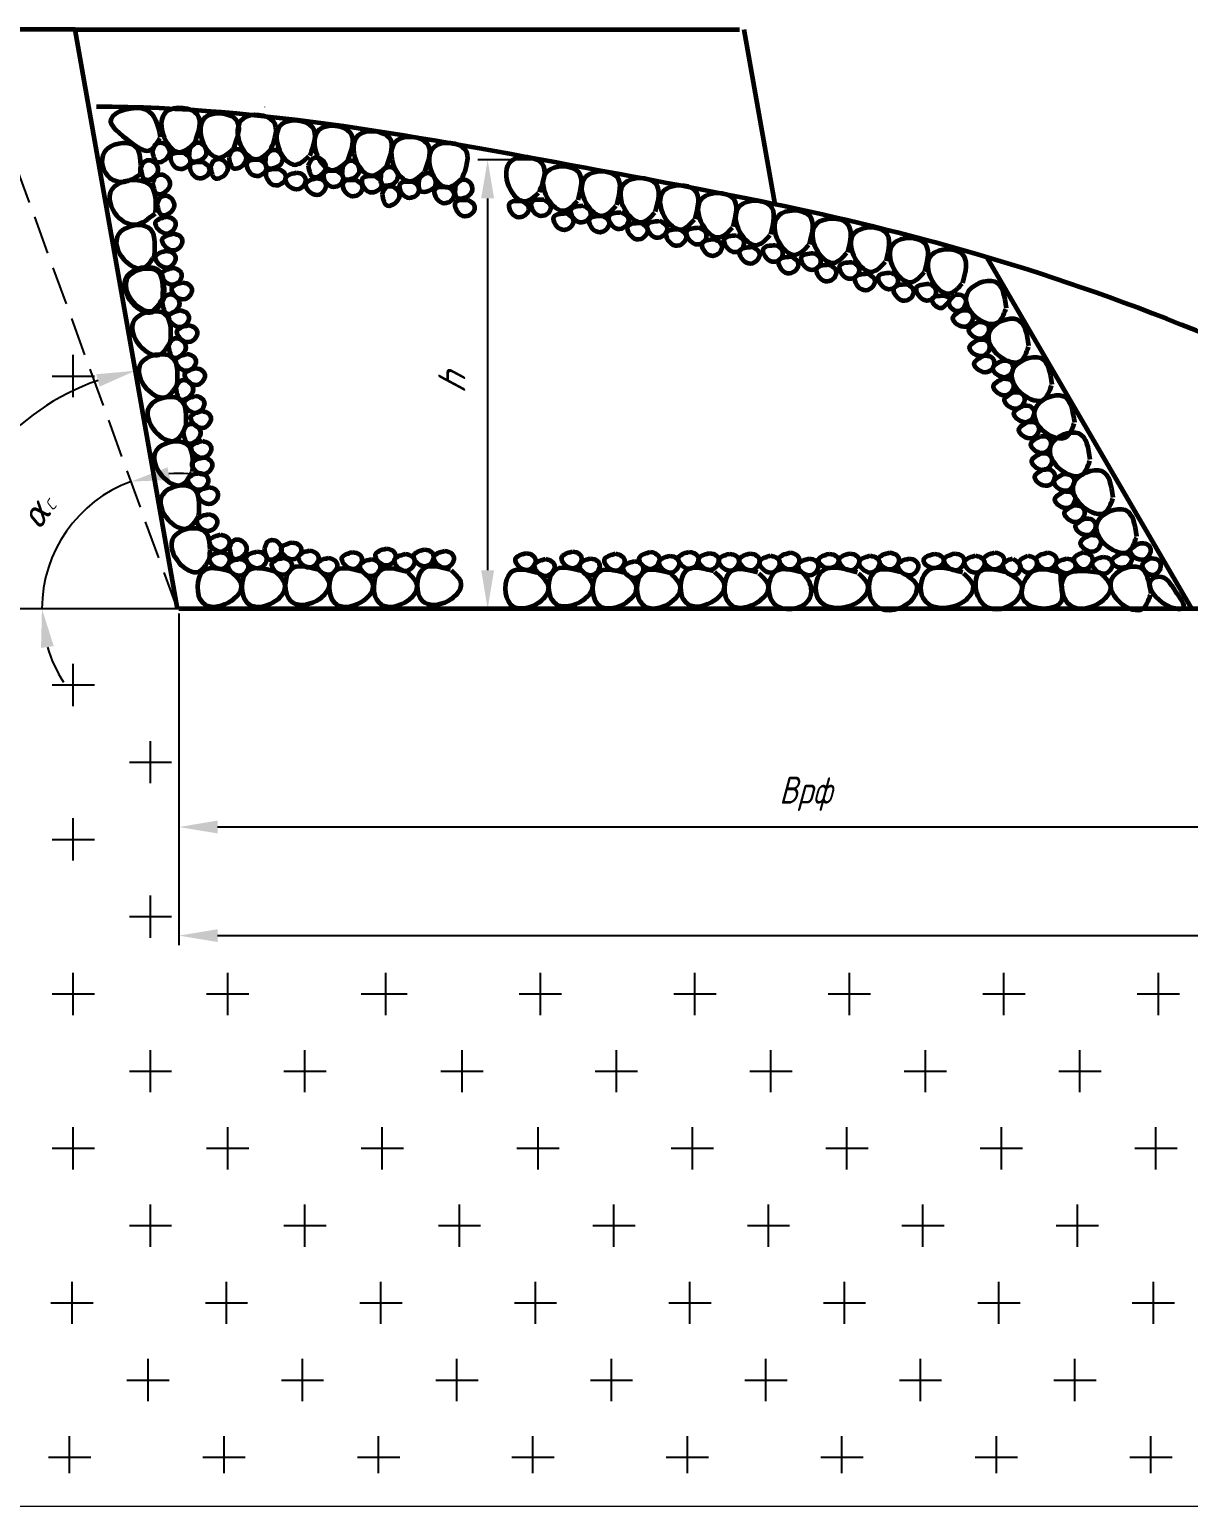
# Model space of a CAD drawing. Header units: millimetres. Extents: x 0 to 594, y 0 to 841.
# Drawn here: x 136.2 to 286.3, y 549.2 to 740.5 of the extents above; entities that cross this region are included whole.
import ezdxf

# ---------------------------------------------------------------- set-up
doc = ezdxf.new("R2010")
doc.units = ezdxf.units.MM
doc.linetypes.add('gost5', pattern=[7, 5, -2, 0])
doc.styles.add('Такие дела', font='GOST_A.TTF', dxfattribs={"oblique": 15})

msp = doc.modelspace()

# ---------------------------------------------------------------- linework, layer by layer
at = {"color": 0, "lineweight": 60}
for p, q in [((142.13, 740.47), (82.05, 740.47)), ((142.13, 740.47), (228.13, 740.47)), ((155.36, 665.47), (142.13, 740.47)), ((232.75, 717.8), (228.76, 740.47)), ((286.69, 665.47), (260.15, 711)), ((463.76, 665.47), (155.57, 665.47))]:
    msp.add_line(p, q, dxfattribs=at)
at = {"color": 0}
for p, q in [((141.51, 740.47), (92.2, 740.47)), ((202.54, 723.6), (194.28, 723.6)), ((195.53, 718.6), (195.53, 670.47)), ((141.88, 692.87), (141.88, 698.34)), ((139.15, 695.61), (144.62, 695.61)), ((182.65, 665.47), (92.2, 665.47)), ((183.28, 665.47), (155.36, 665.47)), ((155.57, 664.85), (155.57, 635.96)), ((155.57, 664.22), (155.57, 621.9)), ((202.54, 665.47), (194.28, 665.47)), ((141.88, 652.87), (141.88, 658.34)), ((139.15, 655.61), (144.62, 655.61)), ((151.88, 642.87), (151.88, 648.34)), ((149.15, 645.61), (154.62, 645.61)), ((141.88, 632.87), (141.88, 638.34)), ((141.88, 632.87), (141.88, 638.34)), ((349.69, 637.21), (160.57, 637.21)), ((139.15, 635.61), (144.62, 635.61)), ((151.88, 622.87), (151.88, 628.34)), ((149.15, 625.61), (154.62, 625.61)), ((160.57, 623.15), (458.76, 623.15)), ((141.88, 612.87), (141.88, 618.34)), ((161.88, 612.87), (161.88, 618.34)), ((182.37, 612.87), (182.37, 618.34)), ((202.37, 612.87), (202.37, 618.34)), ((222.37, 612.87), (222.37, 618.34)), ((242.37, 612.87), (242.37, 618.34)), ((262.37, 612.87), (262.37, 618.34)), ((282.37, 612.87), (282.37, 618.34)), ((139.15, 615.61), (144.62, 615.61)), ((159.15, 615.61), (164.62, 615.61)), ((179.15, 615.61), (184.62, 615.61)), ((179.63, 615.61), (185.11, 615.61)), ((199.63, 615.61), (205.11, 615.61)), ((219.63, 615.61), (225.11, 615.61)), ((239.63, 615.61), (245.11, 615.61)), ((259.63, 615.61), (265.11, 615.61)), ((279.63, 615.61), (285.11, 615.61)), ((151.88, 602.87), (151.88, 608.34)), ((171.88, 602.87), (171.88, 608.34)), ((171.88, 602.87), (171.88, 608.34)), ((192.21, 602.87), (192.21, 608.34)), ((212.21, 602.87), (212.21, 608.34)), ((232.21, 602.87), (232.21, 608.34)), ((252.21, 602.87), (252.21, 608.34)), ((272.21, 602.87), (272.21, 608.34)), ((149.15, 605.61), (154.62, 605.61)), ((169.15, 605.61), (174.62, 605.61)), ((169.15, 605.61), (174.62, 605.61)), ((189.47, 605.61), (194.94, 605.61)), ((209.47, 605.61), (214.94, 605.61)), ((229.47, 605.61), (234.94, 605.61)), ((249.47, 605.61), (254.94, 605.61)), ((269.47, 605.61), (274.94, 605.61)), ((141.88, 592.87), (141.88, 598.34)), ((161.88, 592.87), (161.88, 598.34)), ((161.88, 592.87), (161.88, 598.34)), ((181.88, 592.87), (181.88, 598.34)), ((202.05, 592.87), (202.05, 598.34)), ((222.05, 592.87), (222.05, 598.34)), ((242.05, 592.87), (242.05, 598.34)), ((262.05, 592.87), (262.05, 598.34)), ((282.05, 592.87), (282.05, 598.34)), ((139.15, 595.61), (144.62, 595.61)), ((159.15, 595.61), (164.62, 595.61)), ((159.15, 595.61), (164.62, 595.61)), ((179.15, 595.61), (184.62, 595.61)), ((199.31, 595.61), (204.78, 595.61)), ((219.31, 595.61), (224.78, 595.61)), ((239.31, 595.61), (244.78, 595.61)), ((259.31, 595.61), (264.78, 595.61)), ((279.31, 595.61), (284.78, 595.61)), ((151.88, 582.87), (151.88, 588.34)), ((171.88, 582.87), (171.88, 588.34)), ((191.88, 582.87), (191.88, 588.34)), ((211.88, 582.87), (211.88, 588.34)), ((231.88, 582.87), (231.88, 588.34)), ((251.88, 582.87), (251.88, 588.34)), ((271.88, 582.87), (271.88, 588.34)), ((149.15, 585.61), (154.62, 585.61)), ((169.15, 585.61), (174.62, 585.61)), ((189.15, 585.61), (194.62, 585.61)), ((209.15, 585.61), (214.62, 585.61)), ((229.15, 585.61), (234.62, 585.61)), ((249.15, 585.61), (254.62, 585.61)), ((269.15, 585.61), (274.62, 585.61)), ((141.72, 572.87), (141.72, 578.34)), ((161.72, 572.87), (161.72, 578.34)), ((181.72, 572.87), (181.72, 578.34)), ((201.72, 572.87), (201.72, 578.34)), ((221.72, 572.87), (221.72, 578.34)), ((241.72, 572.87), (241.72, 578.34)), ((261.72, 572.87), (261.72, 578.34)), ((281.72, 572.87), (281.72, 578.34)), ((138.99, 575.61), (144.46, 575.61)), ((158.99, 575.61), (164.46, 575.61)), ((178.99, 575.61), (184.46, 575.61)), ((198.99, 575.61), (204.46, 575.61)), ((218.99, 575.61), (224.46, 575.61)), ((238.99, 575.61), (244.46, 575.61)), ((258.99, 575.61), (264.46, 575.61)), ((278.99, 575.61), (284.46, 575.61)), ((151.56, 562.87), (151.56, 568.34)), ((171.56, 562.87), (171.56, 568.34)), ((191.56, 562.87), (191.56, 568.34)), ((211.56, 562.87), (211.56, 568.34)), ((231.56, 562.87), (231.56, 568.34)), ((251.56, 562.87), (251.56, 568.34)), ((271.56, 562.87), (271.56, 568.34)), ((148.83, 565.61), (154.3, 565.61)), ((168.83, 565.61), (174.3, 565.61)), ((188.83, 565.61), (194.3, 565.61)), ((208.83, 565.61), (214.3, 565.61)), ((228.83, 565.61), (234.3, 565.61)), ((248.83, 565.61), (254.3, 565.61)), ((268.83, 565.61), (274.3, 565.61)), ((141.4, 553.57), (141.4, 558.34)), ((161.4, 553.57), (161.4, 558.34)), ((181.4, 553.57), (181.4, 558.34)), ((201.4, 553.57), (201.4, 558.34)), ((221.4, 553.57), (221.4, 558.34)), ((241.4, 553.57), (241.4, 558.34)), ((261.4, 553.57), (261.4, 558.34)), ((281.4, 553.57), (281.4, 558.34)), ((138.66, 555.61), (144.14, 555.61)), ((158.66, 555.61), (164.14, 555.61)), ((178.66, 555.61), (184.14, 555.61)), ((198.66, 555.61), (204.14, 555.61)), ((218.66, 555.61), (224.14, 555.61)), ((238.66, 555.61), (244.14, 555.61)), ((258.66, 555.61), (264.14, 555.61)), ((278.66, 555.61), (284.14, 555.61))]:
    msp.add_line(p, q, dxfattribs=at)
at = {"color": 0, "linetype": 'gost5'}
msp.add_line((155.36, 665.47), (128.06, 740.47), dxfattribs=at)
at = {"color": 0, "lineweight": 20}
for p, q in [((146.36, 730.43), (146.36, 730.47)), ((156.52, 730.43), (156.52, 730.47)), ((166.68, 730.43), (166.68, 730.47)), ((155.36, 665.47), (121.74, 665.47)), ((155.36, 665.47), (355.36, 665.47)), ((316.46, 549.24), (82.1, 549.24))]:
    msp.add_line(p, q, dxfattribs=at)
at = {"color": 0}
for radius, start, end in [(31.3, 109.1633, 170.8367), (17.53, 77.2033, 93.6017), (17.53, 110, 180), (17.53, 196.3983, 212.7967)]:
    msp.add_arc((155.36, 665.47), radius, start, end, dxfattribs=at)
at = {"color": 0, "lineweight": 60}
for points in [[(153.19, 726.53), (151.31, 730.06), (146.73, 728.84), (149.22, 725.99), (151.73, 724.81), (153.11, 726.41)], [(157.6, 725.79), (157.95, 729.46), (153.96, 729.84), (153.65, 726.48), (155.69, 724.6), (157.49, 725.7)], [(162.66, 725.08), (163, 728.75), (159.02, 729.12), (158.71, 725.77), (160.75, 723.88), (162.54, 724.98)], [(167.46, 724.88), (167.81, 728.55), (163.83, 728.93), (163.51, 725.57), (165.56, 723.69), (167.35, 724.79)], [(172.52, 724.17), (172.86, 727.84), (168.88, 728.21), (168.57, 724.86), (170.61, 722.97), (172.4, 724.07)], [(177.41, 723.48), (177.75, 727.14), (173.77, 727.52), (173.46, 724.16), (175.5, 722.28), (177.3, 723.38)], [(182.46, 722.76), (182.81, 726.43), (178.83, 726.8), (178.51, 723.45), (180.56, 721.56), (182.35, 722.67)], [(187.38, 722.03), (187.72, 725.7), (183.74, 726.07), (183.42, 722.72), (185.47, 720.84), (187.26, 721.94)], [(150.58, 721.82), (149.79, 725.43), (145.88, 724.57), (146.6, 721.28), (148.47, 720.77), (150.49, 721.7)], [(152.15, 724.77), (152.8, 723.27), (154.34, 724.55), (153.12, 725.84), (152.54, 725.58), (152.15, 724.77)], [(157, 725.07), (157.16, 723.45), (159.03, 724.21), (158.25, 725.81), (157.62, 725.73), (157, 725.07)], [(162.06, 723.94), (162.71, 722.44), (164.26, 723.73), (163.03, 725.02), (162.45, 724.75), (162.06, 723.94)], [(166.86, 724.16), (167.03, 722.54), (168.89, 723.29), (168.11, 724.89), (167.49, 724.82), (166.86, 724.16)], [(192.27, 721.25), (192.61, 724.92), (188.63, 725.29), (188.32, 721.93), (190.36, 720.05), (192.16, 721.15)], [(150.65, 722.5), (151.3, 721), (152.85, 722.28), (151.62, 723.57), (151.05, 723.31), (150.65, 722.5)], [(156.16, 724.53), (154.56, 724.19), (155.51, 722.42), (157.02, 723.36), (156.87, 723.97), (156.16, 724.53)], [(158.66, 723.32), (157.06, 722.99), (158, 721.21), (159.51, 722.15), (159.37, 722.77), (158.66, 723.32)], [(159.68, 722.65), (160.33, 721.15), (161.88, 722.44), (160.65, 723.73), (160.08, 723.46), (159.68, 722.65)], [(166.02, 723.62), (164.42, 723.28), (165.37, 721.51), (166.88, 722.45), (166.74, 723.06), (166.02, 723.62)], [(172.35, 722.84), (173, 721.34), (174.55, 722.63), (173.32, 723.92), (172.75, 723.65), (172.35, 722.84)], [(176.81, 722.76), (176.97, 721.13), (178.84, 721.89), (178.06, 723.49), (177.43, 723.41), (176.81, 722.76)], [(202.24, 719.43), (202.58, 723.1), (198.6, 723.47), (198.29, 720.11), (200.33, 718.23), (202.13, 719.33)], [(207.25, 718.41), (207.21, 722.1), (203.21, 722.05), (203.25, 718.68), (205.48, 717.02), (207.15, 718.31)], [(152.55, 716.8), (151.77, 720.4), (146.83, 719.7), (147.54, 716.34), (149.9, 715.24), (152.47, 716.67)], [(152.2, 720.64), (152.85, 719.14), (154.4, 720.43), (153.17, 721.71), (152.59, 721.45), (152.2, 720.64)], [(168.52, 722.41), (166.92, 722.08), (167.87, 720.3), (169.38, 721.24), (169.23, 721.86), (168.52, 722.41)], [(170.78, 721.96), (169.35, 721.16), (170.8, 719.75), (171.95, 721.11), (171.63, 721.65), (170.78, 721.96)], [(173.41, 721.24), (171.99, 720.44), (173.43, 719.03), (174.58, 720.39), (174.26, 720.93), (173.41, 721.24)], [(175.97, 722.21), (174.37, 721.88), (175.32, 720.1), (176.82, 721.04), (176.68, 721.66), (175.97, 722.21)], [(178.47, 721), (176.86, 720.67), (177.81, 718.89), (179.32, 719.84), (179.18, 720.45), (178.47, 721)], [(180.93, 721.5), (179.33, 721.17), (180.28, 719.39), (181.79, 720.33), (181.64, 720.95), (180.93, 721.5)], [(181.79, 721.96), (181.96, 720.33), (183.83, 721.09), (183.04, 722.69), (182.42, 722.61), (181.79, 721.96)], [(186.7, 721.15), (186.86, 719.52), (188.73, 720.28), (187.95, 721.88), (187.32, 721.8), (186.7, 721.15)], [(191.42, 720.29), (191.59, 718.67), (193.46, 719.42), (192.68, 721.02), (192.05, 720.94), (191.42, 720.29)], [(212.25, 717.76), (212.21, 721.44), (208.21, 721.39), (208.25, 718.02), (210.48, 716.37), (212.14, 717.65)], [(217.27, 716.91), (217.23, 720.59), (213.23, 720.55), (213.27, 717.18), (215.5, 715.52), (217.17, 716.8)], [(181.91, 719.14), (182.56, 717.64), (184.11, 718.93), (182.88, 720.21), (182.31, 719.95), (181.91, 719.14)], [(185.8, 720.8), (184.2, 720.47), (185.15, 718.69), (186.66, 719.63), (186.51, 720.25), (185.8, 720.8)], [(190.33, 720.11), (188.73, 719.78), (189.67, 718), (191.18, 718.94), (191.04, 719.56), (190.33, 720.11)], [(222.4, 715.98), (222.35, 719.66), (218.36, 719.61), (218.39, 716.25), (220.62, 714.59), (222.29, 715.87)], [(227.32, 714.96), (227.28, 718.65), (223.28, 718.6), (223.32, 715.23), (225.55, 713.57), (227.22, 714.86)], [(152.76, 717.9), (153.42, 716.4), (154.96, 717.69), (153.74, 718.98), (153.16, 718.71), (152.76, 717.9)], [(192.98, 718.42), (191.38, 718.08), (192.33, 716.31), (193.84, 717.25), (193.7, 717.86), (192.98, 718.42)], [(199.98, 718.29), (198.38, 717.95), (199.33, 716.18), (200.84, 717.12), (200.7, 717.73), (199.98, 718.29)], [(202.83, 718.47), (201.23, 718.13), (202.18, 716.35), (203.69, 717.3), (203.54, 717.91), (202.83, 718.47)], [(207.89, 717.67), (206.34, 717.17), (207.46, 715.5), (208.87, 716.6), (208.66, 717.19), (207.89, 717.67)], [(232.19, 713.96), (232.14, 717.65), (228.15, 717.6), (228.19, 714.23), (230.41, 712.57), (232.08, 713.85)], [(237.21, 712.7), (237.17, 716.39), (233.17, 716.34), (233.21, 712.97), (235.44, 711.32), (237.11, 712.6)], [(152.42, 711.23), (151.64, 714.83), (147.73, 713.98), (148.45, 710.68), (150.95, 709.6), (152.34, 711.1)], [(153.96, 716.25), (152.53, 715.45), (153.98, 714.04), (155.13, 715.4), (154.81, 715.94), (153.96, 716.25)], [(205.66, 716.69), (204.1, 716.19), (205.23, 714.52), (206.63, 715.62), (206.42, 716.21), (205.66, 716.69)], [(210.28, 716.39), (208.72, 715.89), (209.85, 714.22), (211.25, 715.32), (211.05, 715.92), (210.28, 716.39)], [(212.8, 716.81), (211.25, 716.31), (212.37, 714.64), (213.78, 715.74), (213.57, 716.33), (212.8, 716.81)], [(215.24, 715.46), (213.69, 714.96), (214.82, 713.3), (216.22, 714.39), (216.01, 714.99), (215.24, 715.46)], [(217.79, 715.69), (216.23, 715.19), (217.36, 713.52), (218.76, 714.62), (218.56, 715.21), (217.79, 715.69)], [(242.14, 711.66), (242.09, 715.34), (238.1, 715.3), (238.13, 711.93), (240.36, 710.27), (242.03, 711.55)], [(154.82, 714.06), (153.4, 713.26), (154.84, 711.85), (155.99, 713.21), (155.67, 713.75), (154.82, 714.06)], [(220.26, 714.65), (218.7, 714.15), (219.83, 712.48), (221.23, 713.57), (221.02, 714.17), (220.26, 714.65)], [(222.89, 714.83), (221.33, 714.33), (222.46, 712.66), (223.77, 713.38), (223.66, 714.35), (222.89, 714.83)], [(224.88, 713.33), (223.33, 712.83), (224.45, 711.16), (225.86, 712.26), (225.65, 712.85), (224.88, 713.33)], [(227.76, 713.83), (226.2, 713.33), (227.33, 711.66), (228.63, 712.38), (228.52, 713.35), (227.76, 713.83)], [(247.11, 710.51), (247.07, 714.19), (243.07, 714.15), (243.11, 710.78), (245.34, 709.12), (247.01, 710.4)], [(252.14, 709.15), (252.09, 712.83), (248.1, 712.79), (248.14, 709.42), (250.37, 707.76), (252.03, 709.04)], [(153.95, 711.84), (152.53, 711.03), (153.97, 709.63), (155.12, 710.98), (154.8, 711.52), (153.95, 711.84)], [(229.75, 712.33), (228.19, 711.83), (229.32, 710.16), (230.72, 711.26), (230.52, 711.85), (229.75, 712.33)], [(232.78, 712.57), (231.23, 712.07), (232.35, 710.4), (233.66, 711.12), (233.55, 712.09), (232.78, 712.57)], [(237.71, 711.52), (236.15, 711.02), (237.28, 709.36), (238.58, 710.08), (238.47, 711.05), (237.71, 711.52)], [(257.06, 707.68), (257.02, 711.37), (253.02, 711.32), (253.06, 707.95), (255.29, 706.29), (256.96, 707.58)], [(154.74, 709.61), (153.32, 708.8), (154.76, 707.4), (155.91, 708.75), (155.59, 709.29), (154.74, 709.61)], [(234.78, 711.07), (233.22, 710.57), (234.35, 708.9), (235.75, 710), (235.54, 710.6), (234.78, 711.07)], [(239.7, 710.03), (238.14, 709.53), (239.27, 707.86), (240.67, 708.95), (240.47, 709.55), (239.7, 710.03)], [(242.68, 710.37), (241.12, 709.87), (242.25, 708.2), (243.55, 708.93), (243.45, 709.9), (242.68, 710.37)], [(156.05, 707.73), (154.63, 706.92), (156.07, 705.52), (157.22, 706.87), (156.9, 707.42), (156.05, 707.73)], [(244.67, 708.88), (243.12, 708.38), (244.24, 706.71), (245.65, 707.8), (245.44, 708.4), (244.67, 708.88)], [(247.71, 709.01), (246.15, 708.51), (247.28, 706.84), (248.58, 707.57), (248.47, 708.54), (247.71, 709.01)], [(262.69, 704.41), (261.22, 707.8), (257.55, 706.2), (258.9, 703.11), (261.56, 702.53), (262.63, 704.28)], [(153.42, 705.14), (154.07, 703.64), (155.62, 704.93), (154.39, 706.21), (153.81, 705.95), (153.42, 705.14)], [(249.7, 707.51), (248.14, 707.01), (249.27, 705.35), (250.67, 706.44), (250.47, 707.04), (249.7, 707.51)], [(252.63, 707.55), (251.07, 707.05), (252.2, 705.38), (253.5, 706.1), (253.4, 707.07), (252.63, 707.55)], [(254.62, 706.05), (253.06, 705.55), (254.08, 704.38), (254.99, 704.96), (255.39, 705.57), (254.62, 706.05)], [(256.07, 706.17), (255.26, 704.96), (256.52, 704.01), (257.39, 705.56), (256.96, 706.03), (256.07, 706.17)], [(154.47, 700.08), (153.69, 703.68), (149.78, 702.83), (150.5, 699.53), (153.02, 698.36), (154.39, 699.95)], [(155.68, 704.13), (154.26, 703.33), (155.7, 701.92), (156.85, 703.28), (156.53, 703.82), (155.68, 704.13)], [(257, 704.15), (255.76, 703.09), (257.45, 701.99), (258.32, 703.54), (257.9, 704.01), (257, 704.15)], [(156.74, 702.19), (155.31, 701.39), (156.76, 699.98), (157.91, 701.33), (157.59, 701.88), (156.74, 702.19)], [(259.07, 702.61), (257.83, 701.55), (259.51, 700.45), (260.38, 702), (259.96, 702.47), (259.07, 702.61)], [(265.61, 699.51), (264.14, 702.89), (260.47, 701.29), (261.81, 698.2), (264.51, 697.54), (265.55, 699.37)], [(154.24, 699.45), (154.89, 697.95), (156.44, 699.24), (155.21, 700.53), (154.64, 700.26), (154.24, 699.45)], [(259.16, 700.35), (257.92, 699.29), (259.6, 698.19), (260.47, 699.74), (260.05, 700.21), (259.16, 700.35)], [(155.34, 694.51), (154.56, 698.11), (150.65, 697.26), (151.37, 693.96), (153.87, 692.88), (155.26, 694.38)], [(156.57, 698.47), (155.15, 697.66), (156.59, 696.26), (157.74, 697.61), (157.42, 698.16), (156.57, 698.47)], [(259.77, 698.25), (258.53, 697.19), (260.22, 696.09), (261.08, 697.64), (260.66, 698.11), (259.77, 698.25)], [(268.6, 694.53), (267.13, 697.92), (263.46, 696.32), (264.81, 693.23), (267.5, 692.57), (268.54, 694.4)], [(157.74, 696.64), (156.31, 695.83), (157.76, 694.43), (158.91, 695.78), (158.59, 696.32), (157.74, 696.64)], [(262.19, 697.62), (260.95, 696.56), (262.63, 695.46), (263.5, 697.01), (263.08, 697.48), (262.19, 697.62)], [(155.19, 694.02), (155.84, 692.52), (157.39, 693.81), (156.16, 695.1), (155.59, 694.83), (155.19, 694.02)], [(262.25, 695.28), (261.01, 694.22), (262.7, 693.12), (263.57, 694.67), (263.15, 695.14), (262.25, 695.28)], [(156.47, 688.97), (155.69, 692.57), (151.78, 691.72), (152.5, 688.42), (155.02, 687.25), (156.39, 688.84)], [(157.68, 693.03), (156.26, 692.22), (157.7, 690.82), (158.85, 692.17), (158.53, 692.71), (157.68, 693.03)], [(263.67, 693.54), (262.43, 692.48), (264.12, 691.38), (264.98, 692.93), (264.56, 693.4), (263.67, 693.54)], [(271.53, 689.59), (270.06, 692.97), (266.4, 691.38), (267.74, 688.29), (270.4, 687.71), (271.48, 689.45)], [(158.52, 691.08), (157.09, 690.28), (158.53, 688.87), (159.69, 690.23), (159.37, 690.77), (158.52, 691.08)], [(264.9, 691.8), (263.66, 690.73), (265.35, 689.63), (266.22, 691.19), (265.79, 691.66), (264.9, 691.8)], [(156.15, 688.35), (156.8, 686.85), (158.35, 688.14), (157.12, 689.43), (156.55, 689.17), (156.15, 688.35)], [(265.55, 689.69), (264.31, 688.63), (266, 687.53), (266.86, 689.08), (266.44, 689.55), (265.55, 689.69)], [(273.55, 684.78), (272.08, 688.16), (268.41, 686.57), (269.75, 683.47), (272.45, 682.81), (273.49, 684.64)], [(157.32, 683.23), (156.53, 686.83), (152.63, 685.98), (153.35, 682.68), (155.86, 681.51), (157.24, 683.1)], [(158.57, 687.2), (157.15, 686.39), (158.59, 684.99), (159.74, 686.34), (159.42, 686.88), (158.57, 687.2)], [(267.1, 687.82), (265.86, 686.75), (267.54, 685.65), (268.41, 687.21), (267.99, 687.68), (267.1, 687.82)], [(158.68, 685.09), (157.26, 684.28), (158.7, 682.88), (159.85, 684.23), (159.53, 684.77), (158.68, 685.09)], [(267.21, 685.62), (265.97, 684.55), (267.66, 683.45), (268.53, 685.01), (268.11, 685.48), (267.21, 685.62)], [(158.17, 683.07), (156.74, 682.27), (158.18, 680.86), (159.34, 682.22), (159.01, 682.76), (158.17, 683.07)], [(267.59, 683.56), (266.35, 682.49), (268.03, 681.39), (268.9, 682.95), (268.48, 683.42), (267.59, 683.56)], [(270.1, 682.93), (268.85, 681.86), (270.54, 680.76), (271.41, 682.32), (270.99, 682.78), (270.1, 682.93)], [(276.52, 679.89), (275.05, 683.28), (271.39, 681.68), (272.73, 678.59), (275.43, 677.93), (276.47, 679.76)], [(158.15, 677.53), (157.36, 681.13), (153.46, 680.28), (154.17, 676.98), (156.67, 675.9), (158.07, 677.4)], [(159.44, 681.22), (158.01, 680.42), (159.45, 679.01), (160.61, 680.37), (160.29, 680.91), (159.44, 681.22)], [(270.21, 680.68), (268.97, 679.62), (270.66, 678.51), (271.53, 680.07), (271.1, 680.54), (270.21, 680.68)], [(271.45, 678.88), (270.2, 677.82), (271.89, 676.72), (272.76, 678.27), (272.34, 678.74), (271.45, 678.88)], [(159.33, 677.72), (157.9, 676.91), (159.34, 675.51), (160.5, 676.86), (160.17, 677.41), (159.33, 677.72)], [(272.87, 677.17), (271.62, 676.11), (273.31, 675.01), (274.18, 676.56), (273.76, 677.03), (272.87, 677.17)], [(279.57, 674.85), (278.1, 678.23), (274.43, 676.64), (275.78, 673.55), (278.47, 672.88), (279.52, 674.71)], [(159.55, 671.98), (158.76, 675.59), (154.86, 674.73), (155.58, 671.44), (158.09, 670.27), (159.47, 671.86)], [(160.94, 675.07), (159.51, 674.27), (160.96, 672.86), (162.11, 674.22), (161.79, 674.76), (160.94, 675.07)], [(162.13, 673.39), (162.78, 671.89), (164.33, 673.17), (163.1, 674.46), (162.53, 674.2), (162.13, 673.39)], [(166.64, 673.32), (167.29, 671.82), (168.84, 673.11), (167.61, 674.39), (167.04, 674.13), (166.64, 673.32)], [(170.23, 674.07), (168.81, 673.27), (170.25, 671.86), (171.4, 673.22), (171.08, 673.76), (170.23, 674.07)], [(182.43, 673.27), (181.01, 672.47), (182.45, 671.06), (183.6, 672.42), (183.28, 672.96), (182.43, 673.27)], [(187.37, 673.16), (185.95, 672.36), (187.39, 670.95), (188.54, 672.31), (188.22, 672.85), (187.37, 673.16)], [(273.55, 675.04), (272.3, 673.98), (273.99, 672.88), (274.86, 674.43), (274.44, 674.9), (273.55, 675.04)], [(279.99, 673.98), (278.75, 672.92), (280.44, 671.82), (281.31, 673.37), (280.88, 673.84), (279.99, 673.98)], [(160.94, 672.82), (159.51, 672.01), (160.96, 670.61), (162.11, 671.96), (161.79, 672.5), (160.94, 672.82)], [(163.35, 671.94), (161.93, 671.14), (163.37, 669.73), (164.52, 671.08), (164.2, 671.63), (163.35, 671.94)], [(165.71, 672.89), (164.28, 672.09), (165.72, 670.68), (166.88, 672.04), (166.55, 672.58), (165.71, 672.89)], [(169, 672.07), (167.58, 671.26), (169.02, 669.86), (170.17, 671.21), (169.85, 671.75), (169, 672.07)], [(173.67, 670.52), (169.99, 670.52), (169.99, 666.52), (173.36, 666.52), (175.04, 668.73), (173.78, 670.42)], [(172.45, 673.01), (171.03, 672.21), (172.47, 670.8), (173.62, 672.16), (173.3, 672.7), (172.45, 673.01)], [(174.87, 672.07), (173.44, 671.26), (174.89, 669.86), (176.04, 671.21), (175.72, 671.75), (174.87, 672.07)], [(178.08, 672.82), (176.66, 672.02), (178.1, 670.61), (179.25, 671.97), (178.93, 672.51), (178.08, 672.82)], [(180.44, 671.89), (179.01, 671.09), (180.45, 669.68), (181.61, 671.04), (181.29, 671.58), (180.44, 671.89)], [(184.9, 672.57), (183.47, 671.77), (184.91, 670.36), (186.07, 671.72), (185.75, 672.26), (184.9, 672.57)], [(190.73, 670.51), (187.05, 670.51), (187.05, 666.52), (190.42, 666.52), (192.1, 668.72), (190.84, 670.41)], [(189.99, 672.97), (188.56, 672.17), (190, 670.76), (191.16, 672.12), (190.83, 672.66), (189.99, 672.97)], [(200.55, 672.69), (199.12, 671.88), (200.57, 670.48), (201.72, 671.83), (201.4, 672.37), (200.55, 672.69)], [(203.01, 671.92), (201.59, 671.11), (203.03, 669.71), (204.18, 671.06), (203.86, 671.6), (203.01, 671.92)], [(206.53, 672.89), (205.11, 672.09), (206.55, 670.68), (207.7, 672.04), (207.38, 672.58), (206.53, 672.89)], [(208.86, 672), (207.44, 671.2), (208.88, 669.79), (210.03, 671.15), (209.71, 671.69), (208.86, 672)], [(212.07, 672.61), (210.64, 671.81), (212.08, 670.4), (213.24, 671.76), (212.92, 672.3), (212.07, 672.61)], [(214.51, 671.64), (213.09, 670.83), (214.53, 669.43), (215.68, 670.78), (215.36, 671.33), (214.51, 671.64)], [(216.59, 672.83), (215.16, 672.02), (216.61, 670.62), (217.76, 671.97), (217.44, 672.52), (216.59, 672.83)], [(219.15, 672.34), (217.73, 671.53), (219.17, 670.13), (220.32, 671.48), (220, 672.02), (219.15, 672.34)], [(221.64, 672.84), (220.22, 672.04), (221.66, 670.63), (222.81, 671.98), (222.49, 672.53), (221.64, 672.84)], [(224.27, 672.69), (222.84, 671.88), (224.28, 670.48), (225.44, 671.83), (225.11, 672.38), (224.27, 672.69)], [(226.89, 672.6), (225.46, 671.8), (226.9, 670.39), (228.06, 671.75), (227.74, 672.29), (226.89, 672.6)], [(229.54, 672.64), (228.12, 671.84), (229.56, 670.43), (230.71, 671.79), (230.39, 672.33), (229.54, 672.64)], [(232.15, 672.35), (230.73, 671.54), (232.17, 670.14), (233.32, 671.49), (233, 672.04), (232.15, 672.35)], [(234.68, 672.75), (233.26, 671.95), (234.7, 670.54), (235.85, 671.9), (235.53, 672.44), (234.68, 672.75)], [(237.16, 671.98), (235.74, 671.17), (237.18, 669.77), (238.33, 671.12), (238.01, 671.67), (237.16, 671.98)], [(243.43, 670.15), (238.64, 670.15), (238.25, 666.91), (243.12, 666.15), (244.8, 668.36), (243.54, 670.05)], [(239.8, 672.6), (238.38, 671.8), (239.57, 670.71), (240.97, 671.75), (240.65, 672.29), (239.8, 672.6)], [(242.46, 672.64), (241.03, 671.84), (242.47, 670.43), (243.63, 671.79), (243.3, 672.33), (242.46, 672.64)], [(245.07, 672.35), (243.64, 671.54), (245.08, 670.14), (246.24, 671.49), (245.92, 672.04), (245.07, 672.35)], [(247.6, 672.75), (246.17, 671.95), (247.62, 670.54), (248.77, 671.9), (248.45, 672.44), (247.6, 672.75)], [(250.08, 671.98), (248.65, 671.17), (250.1, 669.77), (251.25, 671.12), (250.93, 671.67), (250.08, 671.98)], [(257.04, 670.15), (252.24, 670.15), (251.85, 666.91), (256.72, 666.15), (258.41, 668.36), (257.15, 670.05)], [(253.41, 672.6), (251.98, 671.8), (253.17, 670.71), (254.58, 671.75), (254.26, 672.29), (253.41, 672.6)], [(256.06, 672.64), (254.64, 671.84), (256.08, 670.43), (257.23, 671.79), (256.91, 672.33), (256.06, 672.64)], [(258.67, 672.35), (257.25, 671.54), (258.69, 670.14), (259.84, 671.49), (259.52, 672.04), (258.67, 672.35)], [(261.21, 672.75), (259.78, 671.95), (261.22, 670.54), (262.38, 671.9), (262.05, 672.44), (261.21, 672.75)], [(263.52, 671.98), (262.26, 671.17), (263.7, 669.77), (264.46, 671.12), (263.94, 671.67), (263.52, 671.98)], [(265.47, 672.35), (264.38, 671.54), (265.49, 670.14), (266.64, 671.49), (266.32, 672.04), (265.47, 672.35)], [(268, 672.75), (266.58, 671.95), (268.02, 670.54), (269.17, 671.9), (268.85, 672.44), (268, 672.75)], [(270.48, 671.98), (269.06, 671.17), (270.5, 670.06), (271.65, 671.12), (271.33, 671.67), (270.48, 671.98)], [(272.68, 672.78), (271.47, 671.98), (272.7, 670.57), (273.85, 671.93), (273.53, 672.47), (272.68, 672.78)], [(275.24, 672.21), (273.82, 671.41), (275.26, 670), (276.41, 671.36), (276.09, 671.9), (275.24, 672.21)], [(281.41, 667.43), (279.94, 670.81), (276.27, 669.22), (277.61, 666.13), (280.31, 665.47), (281.35, 667.29)], [(277.57, 672.67), (276.33, 671.61), (277.87, 670.78), (278.88, 672.06), (278.46, 672.53), (277.57, 672.67)], [(281.3, 672.01), (280.3, 671.12), (281.74, 669.84), (282.61, 671.4), (282.19, 671.86), (281.3, 672.01)], [(162.29, 670.27), (158.61, 670.27), (158.61, 666.28), (161.98, 666.28), (163.66, 668.48), (162.4, 670.17)], [(168.05, 670.27), (164.37, 670.27), (164.37, 666.28), (167.74, 666.28), (169.33, 668.48), (168.16, 670.17)], [(179.35, 670.26), (175.67, 670.26), (175.67, 666.27), (179.04, 666.27), (180.72, 668.48), (179.46, 670.16)], [(185.11, 670.26), (181.43, 670.26), (181.43, 666.27), (184.8, 666.27), (186.39, 668.48), (185.22, 670.16)], [(202.15, 670.08), (198.46, 670.08), (198.46, 666.08), (201.83, 666.08), (203.43, 668.29), (202.25, 669.97)], [(207.77, 670.33), (204.08, 670.33), (204.08, 666.33), (207.45, 666.33), (209.14, 668.54), (207.87, 670.22)], [(213.45, 670.07), (209.76, 670.07), (209.76, 666.07), (213.13, 666.07), (214.82, 668.28), (213.55, 669.96)], [(219.21, 670.07), (215.52, 670.07), (215.52, 666.07), (218.89, 666.07), (220.49, 668.28), (219.32, 669.96)], [(224.83, 670.32), (221.14, 670.32), (221.14, 666.32), (224.51, 666.32), (226.2, 668.53), (224.93, 670.21)], [(230.52, 670.15), (226.83, 670.15), (226.83, 666.15), (230.2, 666.15), (231.89, 668.36), (230.62, 670.05)], [(236.28, 670.15), (232.59, 670.15), (232.59, 666.15), (237.08, 666.6), (237.4, 668.31), (236.39, 670.05)], [(249.2, 670.15), (245.51, 670.15), (245.51, 666.15), (249.93, 666.15), (251.12, 668.38), (249.3, 670.05)], [(262.8, 670.15), (259.12, 670.15), (259.58, 666.15), (263.53, 666.15), (264.72, 668.38), (262.91, 670.05)], [(269.6, 670.15), (265.91, 670.15), (264.96, 666.54), (269.85, 666.51), (269.81, 668.38), (269.71, 670.05)], [(274.83, 670.11), (270.02, 669.37), (270.71, 666.11), (274.52, 666.11), (276.2, 668.32), (274.94, 670)], [(284.54, 667.77), (282.44, 669.65), (281.57, 669.35), (282.91, 666.26), (285.61, 665.59), (284.54, 667.77)]]:
    msp.add_spline(points, degree=3, dxfattribs=at)
msp.add_open_spline([(319.97, 686.08), (273.15, 711.07), (218.82, 720.25), (166.68, 730.43), (144.88, 730.47)], degree=3, knots=[57.541264, 57.541264, 57.541264, 57.541264, 128.110485, 174.051979, 174.051979, 174.051979, 174.051979], dxfattribs=at)
at = {"color": 0, "lineweight": 80}
msp.add_spline([(153.55, 705.69), (152.77, 709.29), (148.86, 708.44), (149.58, 705.14), (152.1, 703.97), (153.47, 705.56)], degree=3, dxfattribs=at)
at = {"color": 0}
for points in [[(194.69, 718.6), (196.36, 718.6), (195.53, 723.6)], [(144.87, 695.84), (145.29, 694.23), (149.92, 696.29)], [(154.43, 682.15), (154.08, 683.78), (149.36, 681.94)], [(194.69, 670.47), (196.36, 670.47), (195.53, 665.47)], [(137.71, 660.4), (139.36, 660.64), (137.83, 665.47)], [(160.57, 638.05), (160.57, 636.38), (155.57, 637.21)], [(160.57, 623.98), (160.57, 622.32), (155.57, 623.15)]]:
    msp.add_solid(points, dxfattribs=at)

# ---------------------------------------------------------------- texts
at = {"color": 0, "style": 'Такие дела', "oblique": 15}
msp.add_text('Врф', height=3.5, dxfattribs=at).set_placement((233.28, 640.24))
at = {"color": 0, "char_height": 3.5, "attachment_point": 5, "style": 'Такие дела'}
for s, insert, rotation in [('{\\fISOCPEUR|b0|i1|c0|p34;h}', (190.9, 694.53), 90), ('{\\fISOCPEUR|b0|i0|c204|p34;α\\fISOCPEUR|b0|i0|c0|p34;\\H0.4x;C}', (137.21, 678.18), 55)]:
    msp.add_mtext(s, dxfattribs=dict(at, insert=insert, rotation=rotation))

doc.saveas('drawing.dxf')
